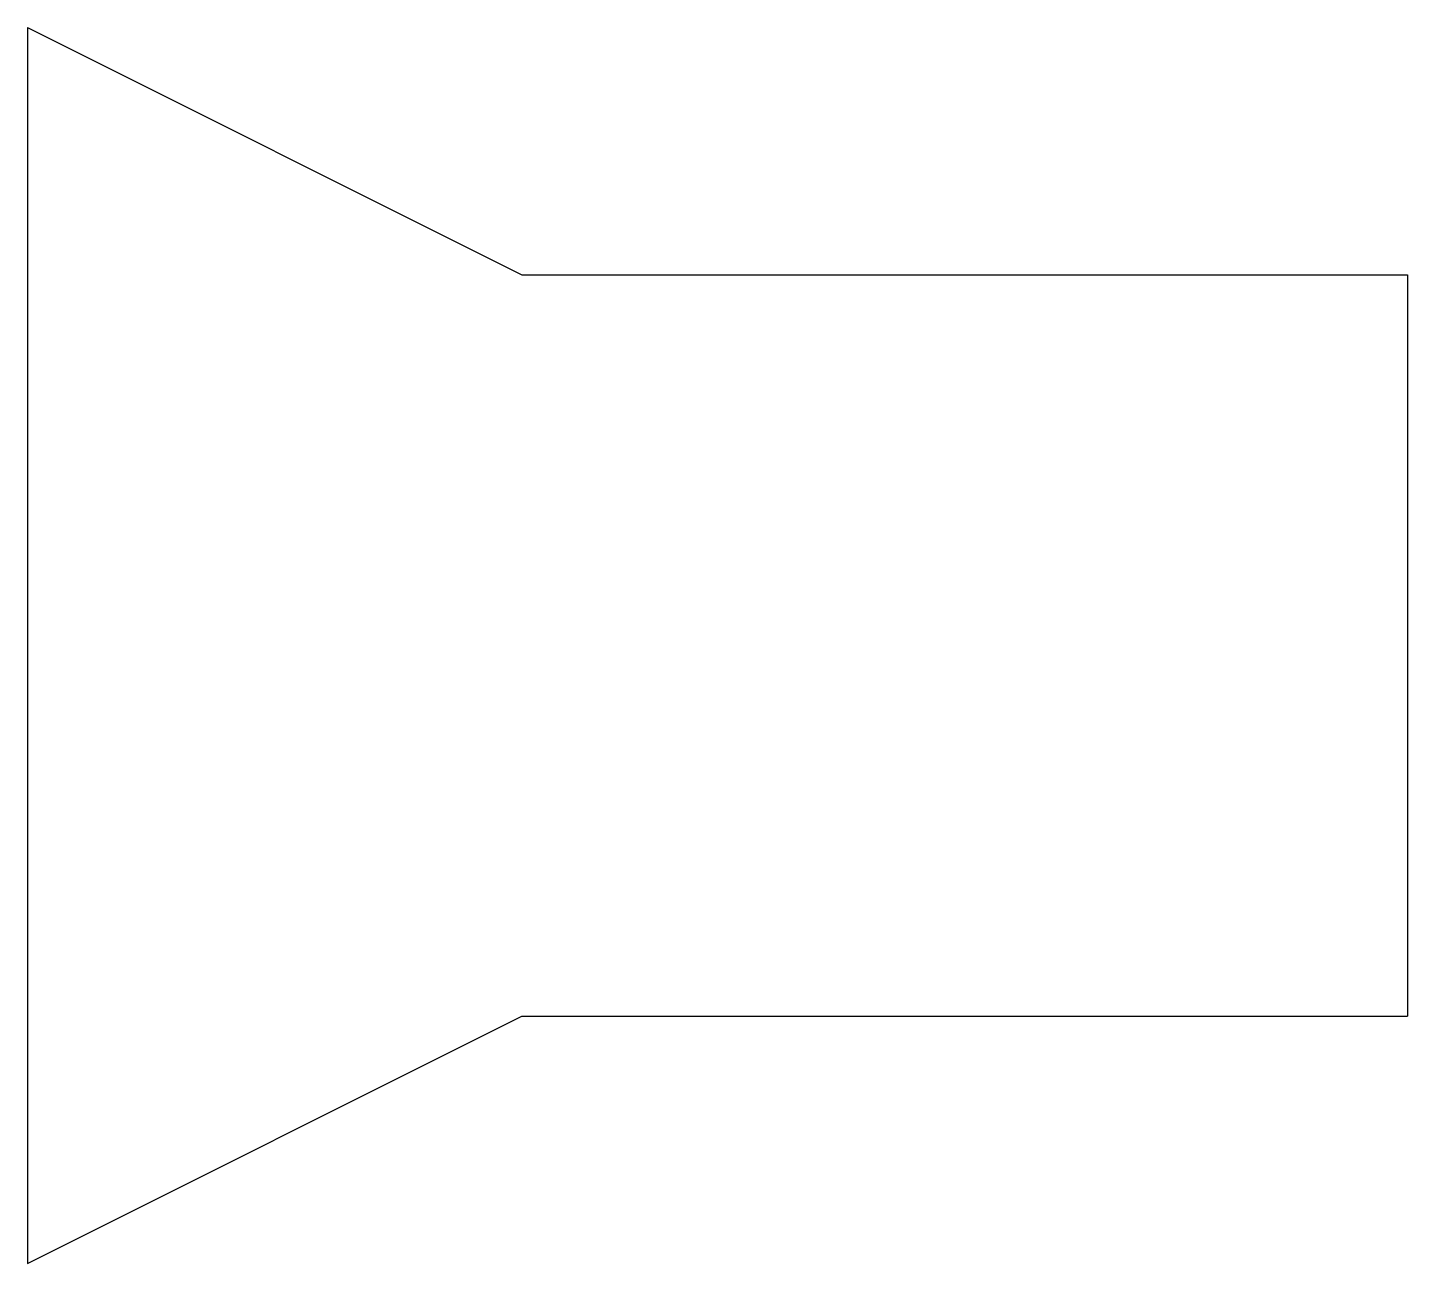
# Model space of a CAD drawing. Extents: x 3.334 to 3.892, y -1.643 to -1.143.
import ezdxf

# ---------------------------------------------------------------- set-up
doc = ezdxf.new("R2010")
doc.units = 0
doc.layers.add('VISIBLE', color=7, linetype='CONTINUOUS')

msp = doc.modelspace()

# ---------------------------------------------------------------- linework, layer by layer
at = {"layer": 'VISIBLE'}
for p, q in [((3.33354, -1.14349, 0.125), (3.53354, -1.24349, 0.125)), ((3.33354, -1.14349, 0.125), (3.33354, -1.64349, 0.125)), ((3.53354, -1.24349, 0.125), (3.89186, -1.24349, 0.125)), ((3.89186, -1.24349, 0.125), (3.89186, -1.54349, 0.125)), ((3.33354, -1.64349, 0.125), (3.53354, -1.54349, 0.125)), ((3.53354, -1.54349, 0.125), (3.89186, -1.54349, 0.125))]:
    msp.add_line(p, q, dxfattribs=at)

doc.saveas('drawing.dxf')
